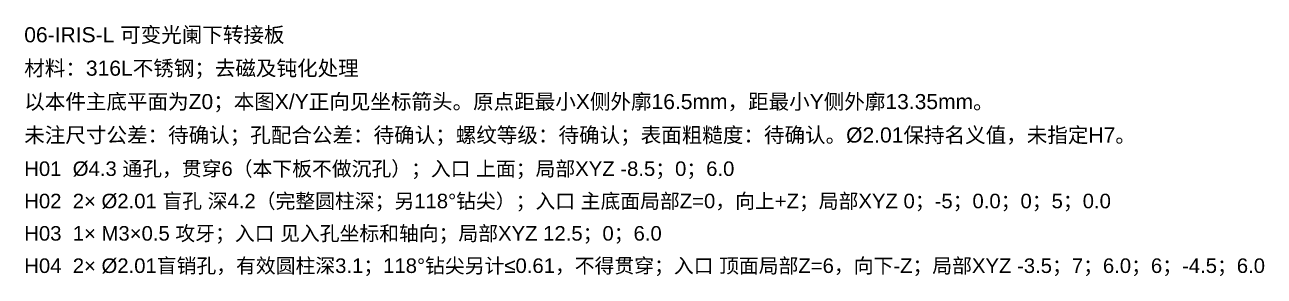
# Model space of a CAD drawing. Header units: millimetres. Extents: x 11 to 330, y 32 to 137.
# Drawn here: x 215 to 330.2, y 113.3 to 136.6 of the extents above; entities that cross this region are included whole.
import ezdxf

# ---------------------------------------------------------------- set-up
doc = ezdxf.new("R2010")
doc.units = ezdxf.units.MM
doc.header["$LTSCALE"] = 0.5
doc.layers.add('ANNOTATIONS', color=7, linetype='CONTINUOUS', lineweight=18)
doc.styles.add('CJK', font='Arial Unicode.ttf')

msp = doc.modelspace()

# ---------------------------------------------------------------- texts
at = {"layer": 'ANNOTATIONS', "style": 'CJK'}
for s, height, p in [('06-IRIS-L 可变光阑下转接板', 1.4, (215, 135)), ('材料：316L不锈钢；去磁及钝化处理', 1.4, (215, 131.9)), ('以本件主底平面为Z0；本图X/Y正向见坐标箭头。原点距最小X侧外廓16.5mm，距最小Y侧外廓13.35mm。', 1.4, (215, 128.8)), ('未注尺寸公差：待确认；孔配合公差：待确认；螺纹等级：待确认；表面粗糙度：待确认。Ø2.01保持名义值，未指定H7。', 1.4, (215, 125.7)), ('H01  Ø4.3 通孔，贯穿6（本下板不做沉孔）；入口 上面；局部XYZ -8.5；0；6.0', 1.35, (215, 122.6)), ('H02  2× Ø2.01 盲孔 深4.2（完整圆柱深；另118°钻尖）；入口 主底面局部Z=0，向上+Z；局部XYZ 0；-5；0.0；0；5；0.0', 1.35, (215, 119.6)), ('H03  1× M3×0.5 攻牙；入口 见入孔坐标和轴向；局部XYZ 12.5；0；6.0', 1.35, (215, 116.6)), ('H04  2× Ø2.01盲销孔，有效圆柱深3.1；118°钻尖另计≤0.61，不得贯穿；入口 顶面局部Z=6，向下-Z；局部XYZ -3.5；7；6.0；6；-4.5；6.0', 1.35, (215, 113.6))]:
    msp.add_text(s, height=height, dxfattribs=at).set_placement(p)

doc.saveas('drawing.dxf')
